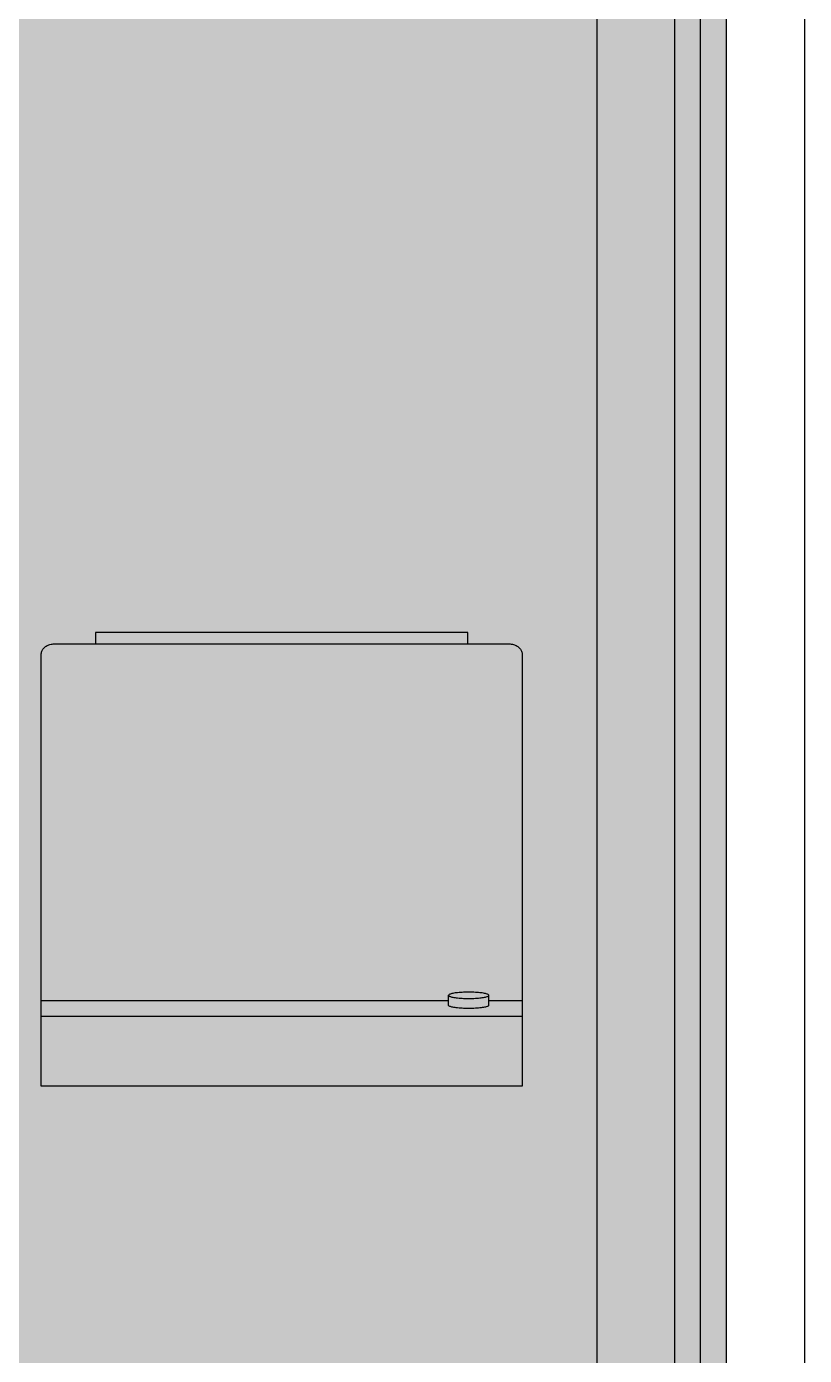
# Model space of a CAD drawing. Header units: metres. Extents: x -2.7 to 2.7, y -9.8 to 9.6.
# Drawn here: x 1.154 to 2.652, y -7.676 to -5.117 of the extents above; entities that cross this region are included whole.
import ezdxf

# ---------------------------------------------------------------- set-up
doc = ezdxf.new("R2010")
doc.units = ezdxf.units.M
for name, color, linetype, true_color in [('Polycam-Floor_1-Dimensions-Exterior', 255, 'Continuous', 0x000000), ('Polycam-Floor_1-Dimensions-Interior', 250, 'Continuous', 0xb7b0fc), ('Polycam-Floor_1-Floors', 254, 'Continuous', 0xf9f9f7), ('Polycam-Floor_1-Floors-Hatch', 254, 'Continuous', 0xf9f9f7), ('Polycam-Floor_1-Objects-Appliances', 45, 'Continuous', 0xb2b2b2), ('Polycam-Floor_1-Walls', 8, 'Continuous', 0x5c5f75), ('Polycam-Floor_1-Walls-Hatch', 8, 'Continuous', 0x5c5f75)]:
    doc.layers.add(name, color=color, linetype=linetype, true_color=true_color)

msp = doc.modelspace()

# ---------------------------------------------------------------- hatches: boundary and pattern name
at = {"layer": 'Polycam-Floor_1-Floors-Hatch', "true_color": 0xf9f9f7}
h = msp.add_hatch(color=254, dxfattribs=at)
h.dxf.hatch_style = 1
h.paths.add_polyline_path([(-2.452001, 6.026857), (-2.452001, -8.130441), (2.452001, -8.130441), (2.452001, 6.000381), (0.715652, 6.000381), (0.715652, 6.648516), (-2.452001, 6.648516)])
at = {"layer": 'Polycam-Floor_1-Walls-Hatch', "true_color": 0x5c5f75}
h = msp.add_hatch(color=8, dxfattribs=at)
h.dxf.hatch_style = 1
h.paths.add_polyline_path([(2.452001, 6.000381), (2.402001, 5.950381), (2.402001, -8.080441), (2.452001, -8.130441), (2.502001, -8.180441), (2.502001, 6.050381)])

# ---------------------------------------------------------------- linework, layer by layer
at = {"layer": 'Polycam-Floor_1-Dimensions-Exterior', "color": 255, "true_color": 0x000000}
msp.add_lwpolyline([(2.652001, -1.331637), (2.652001, -8.180442), (2.552001, -8.180442)], dxfattribs=at)
at = {"layer": 'Polycam-Floor_1-Dimensions-Interior', "color": 250, "true_color": 0xb7b0fc}
msp.add_lwpolyline([(2.252001, -1.331637), (2.252001, -8.080441), (2.352001, -8.080441)], dxfattribs=at)
at = {"layer": 'Polycam-Floor_1-Floors', "color": 254, "true_color": 0xf9f9f7}
msp.add_lwpolyline([(-2.452001, 6.026857), (-2.452001, -8.130441), (2.452001, -8.130441), (2.452001, 6.000381), (0.715652, 6.000381), (0.715652, 6.648516), (-2.452001, 6.648516), (-2.452001, 6.026857)], dxfattribs=at)
at = {"layer": 'Polycam-Floor_1-Objects-Appliances', "color": 45, "true_color": 0xb2b2b2}
for points in [[(2.003669, -6.283933), (1.286988, -6.283933)], [(1.286988, -6.283933), (1.286988, -6.305872)], [(2.003669, -6.305872), (2.003669, -6.283933)], [(1.182451, -6.325019), (1.182544, -6.323367), (1.182815, -6.321753), (1.183257, -6.320184), (1.183861, -6.318666), (1.184622, -6.317204), (1.185531, -6.315805), (1.18658, -6.314473), (1.187763, -6.313215), (1.189071, -6.312036), (1.190498, -6.310942), (1.192035, -6.309939), (1.193676, -6.309032), (1.195413, -6.308228), (1.197238, -6.307531), (1.199144, -6.306949), (1.201123, -6.306486), (1.203169, -6.306148), (1.205272, -6.305941), (1.207427, -6.305871)], [(1.207427, -6.305871), (2.083268, -6.305871)], [(1.207427, -6.305871), (1.207427, -6.305871)], [(1.286988, -6.305872), (2.003669, -6.305872)], [(1.286988, -6.305872), (1.286988, -6.305872)], [(2.083268, -6.305871), (2.085423, -6.305941), (2.087526, -6.306148), (2.089572, -6.306486), (2.091551, -6.306949), (2.093456, -6.307531), (2.095281, -6.308228), (2.097017, -6.309032), (2.098658, -6.309939), (2.100195, -6.310942), (2.101621, -6.312036), (2.102929, -6.313215), (2.104111, -6.314473), (2.105159, -6.315805), (2.106067, -6.317204), (2.106826, -6.318666), (2.10743, -6.320184), (2.107871, -6.321753), (2.10814, -6.323367), (2.108232, -6.325019)], [(1.182451, -7.157224), (1.182451, -6.325019)], [(2.108232, -6.325019), (2.108232, -7.157224)], [(2.005468, -6.976479), (2.002134, -6.976501), (1.99888, -6.976567), (1.995715, -6.976674), (1.992653, -6.97682), (1.989704, -6.977004), (1.986881, -6.977224), (1.984194, -6.977478), (1.981655, -6.977765), (1.979276, -6.978082), (1.977069, -6.978428), (1.975045, -6.9788), (1.973215, -6.979198), (1.971592, -6.979619), (1.970187, -6.980061), (1.969011, -6.980523), (1.968077, -6.981002), (1.967395, -6.981498), (1.966977, -6.982007), (1.966835, -6.982529)], [(1.966835, -6.982529), (1.966977, -6.983052), (1.967395, -6.983561), (1.968077, -6.984057), (1.969011, -6.984537), (1.970187, -6.984999), (1.971592, -6.985441), (1.973215, -6.985862), (1.975045, -6.986259), (1.977069, -6.986632), (1.979276, -6.986978), (1.981655, -6.987295), (1.984194, -6.987581), (1.986881, -6.987835), (1.989704, -6.988056), (1.992653, -6.98824), (1.995715, -6.988386), (1.99888, -6.988493), (2.002134, -6.988558), (2.005468, -6.988581)], [(1.966835, -7.001881), (1.966835, -6.982531)], [(2.005468, -6.976479), (2.005468, -6.976479)], [(2.044099, -6.982529), (2.043957, -6.982007), (2.04354, -6.981498), (2.042858, -6.981002), (2.041923, -6.980523), (2.040747, -6.980061), (2.039342, -6.979619), (2.037719, -6.979198), (2.03589, -6.9788), (2.033866, -6.978428), (2.031658, -6.978082), (2.02928, -6.977765), (2.026741, -6.977478), (2.024054, -6.977224), (2.021231, -6.977004), (2.018282, -6.97682), (2.01522, -6.976674), (2.012056, -6.976567), (2.008801, -6.976501), (2.005468, -6.976479)], [(2.005468, -6.988581), (2.008801, -6.988558), (2.012056, -6.988493), (2.01522, -6.988386), (2.018282, -6.98824), (2.021231, -6.988056), (2.024054, -6.987835), (2.026741, -6.987581), (2.02928, -6.987295), (2.031658, -6.986978), (2.033866, -6.986632), (2.03589, -6.986259), (2.037719, -6.985862), (2.039342, -6.985441), (2.040747, -6.984999), (2.041923, -6.984537), (2.042858, -6.984057), (2.04354, -6.983561), (2.043957, -6.983052), (2.044099, -6.982529)], [(2.044087, -7.001881), (2.044087, -6.982531)], [(1.18246, -7.02304), (1.18246, -6.992804)], [(1.18246, -6.992804), (1.966835, -6.992804)], [(2.005455, -7.007933), (2.002122, -7.00791), (1.998868, -7.007845), (1.995704, -7.007738), (1.992642, -7.007592), (1.989693, -7.007408), (1.98687, -7.007187), (1.984183, -7.006933), (1.981644, -7.006647), (1.979265, -7.00633), (1.977058, -7.005984), (1.975034, -7.005611), (1.973204, -7.005214), (1.971581, -7.004793), (1.970176, -7.004351), (1.969, -7.003889), (1.968065, -7.003409), (1.967383, -7.002913), (1.966965, -7.002404), (1.966823, -7.001881)], [(2.044087, -7.001881), (2.043945, -7.002404), (2.043527, -7.002913), (2.042845, -7.003409), (2.04191, -7.003889), (2.040734, -7.004351), (2.039329, -7.004793), (2.037706, -7.005214), (2.035876, -7.005611), (2.033852, -7.005984), (2.031644, -7.00633), (2.029265, -7.006647), (2.026727, -7.006933), (2.02404, -7.007187), (2.021216, -7.007408), (2.018268, -7.007592), (2.015206, -7.007738), (2.012042, -7.007845), (2.008788, -7.00791), (2.005455, -7.007933)], [(2.044087, -6.992804), (2.108232, -6.992804)], [(2.108232, -6.992804), (2.108232, -7.02304)], [(2.108232, -7.02304), (1.18246, -7.02304)], [(2.108232, -7.157224), (1.182451, -7.157224)]]:
    msp.add_lwpolyline(points, dxfattribs=at)
at = {"layer": 'Polycam-Floor_1-Walls', "color": 8, "true_color": 0x5c5f75}
msp.add_lwpolyline([(2.452001, 6.000381), (2.402001, 5.950381), (2.402001, -8.080441), (2.452001, -8.130441), (2.502001, -8.180441), (2.502001, 6.050381), (2.452001, 6.000381)], dxfattribs=at)
msp.add_lwpolyline([(2.452001, 6.000381), (2.402001, 5.950381), (2.402001, -8.080441), (2.452001, -8.130441), (2.502001, -8.180441), (2.502001, 6.050381), (2.452001, 6.000381)], dxfattribs=at)

doc.saveas('drawing.dxf')
